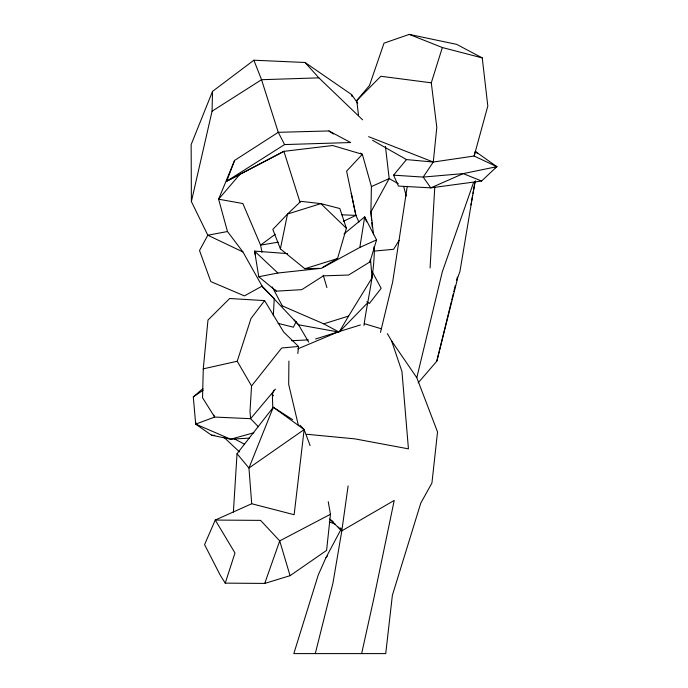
<?xml version="1.0" encoding="UTF-8"?>
<svg xmlns="http://www.w3.org/2000/svg" width="688" height="688" viewBox="0 0 688 688"><rect width="100%" height="100%" fill="white"/><g stroke="black" fill="none" stroke-linecap="round" stroke-linejoin="round"><path stroke-width="1.03" d="M288.908 361.062L288.685 384.368L298.394 425.451M360.589 153.071L362.344 154.301L371.417 186.586L370.901 211.99L371.64 220.444M308.714 342.142L298.558 324.796L262.111 286.122L242.924 251.946L207.819 235.219L191.384 201.575L212.059 111.207L212.523 91.384L253.881 60.209L305.051 62.496L351.534 94.54L357.7 103.174M297.835 353.537L298.515 346.46L283.714 332.098L264.588 300.604L229.663 298.506L207.974 320.092L203.278 368.845L202.539 397.733L214.656 417.057L250.595 418.682L258.439 426.809M249.28 438.127L230.661 439.211L211.508 435.186L195.693 424.126L195.745 422.071M273.325 315.68L274.245 298.601L261.483 285.898M430.077 268.01L434.764 187.17M264.588 300.604L250.991 318.501L237.222 361.26L251.559 385.942L250.002 411.355L250.595 418.682L275.458 389.116M233.387 512.121L237.033 453.71L273.299 407.262L292.615 419.62M374.504 248.97L374.306 251.086C373.902 276.37 367.392 300.613 363.952 325.441M372.569 140.309L406.47 159.582L433.285 162.041L474.118 156.03L475.331 151.437L496.856 166.677L481.583 181.021L430.791 187.858L398.447 186.078L393.579 175.173L423.197 177.074L433.285 162.041L436.803 127.426L431.29 82.818L442.341 47.532L409.274 34.4L384.024 43.146L369.473 85.518L356.762 100.543L358.517 115.446M328.245 501.707L330.464 514.271L326.594 550.4L290.069 575.684L264.725 583.424L225.251 583.132L220.272 575.254L204.568 544.647L215.241 520.068L251.705 503.736L294.146 514.727L304.139 429.587L299.968 425.193M287.618 253.605L254.586 251.12L258.765 276.731L276.266 291.162L301.8 289.648L323.412 275.854L348.635 275.028L369.946 261.913L370.239 259.797M348.111 485.926L341.807 530.852L332.975 582.968L315.285 653.6M407.244 186.371L392.702 281.813L380.481 332.399M258.765 276.731L277.866 273.016L321.477 268.303L359.824 247.431L364.674 216.901L343.966 233.98M474.961 181.744L459.962 271.347L457.933 277.066L436.803 361.217L418.149 382.846M470.91 204.929L471.297 202.84M471.676 200.75L472.639 195.512M473.017 193.423L475.322 180.858M319.12 268.329L304.87 268.741L280.394 248.875L287.532 214.037L300.854 201.326L320.849 203.631L339.838 208.524L346.382 228.27L337.541 258.542L322.982 267.193M361.639 653.6L373.696 599.119L394.224 500.417L341.807 530.852L329.561 519.044M340.887 529.588L325.957 557.693L318.243 575.005L293.819 653.6L385.727 653.6L392.375 595.283L420.772 503.134L431.935 482.993L437.534 431.944L416.799 377.712L442.289 271.889L473.568 182.458M436.803 361.217L451.268 302.032M451.775 299.951L453.297 293.724M453.805 291.643L455.327 285.417M456.6 280.222L457.357 277.109M369.946 261.913L376.568 239.888L364.674 216.901L366.592 221.828M225.251 583.132L234.978 552.963L215.241 520.068L260.571 520.377L279.715 540.888L290.069 575.684M264.725 583.424L279.715 540.888L330.464 514.271M300.054 202.306L283.912 151.351L226.687 181.236L284.591 144.575L350.656 142.536L328.959 130.952L278.262 132.32L234.599 160.416L226.687 181.236L283.912 151.351L332.639 145.512L362.344 154.301L346.614 171.149L355.894 215.37L358.921 222.061M212.523 91.384L191.144 144.609L191.384 201.575M272.783 408.001L272.328 394.121L273.919 390.165M234.599 160.416L218.603 199.185L227.487 231.529L242.924 251.946M296.21 321.391L293.449 327.213L278.098 323.369M348.592 316.084L339.132 332.115L323.73 323.842L348.592 316.084L372.036 277.875L370.514 259.376M399.117 240.293L393.622 249.297L374.306 251.086L373.937 246.863M251.559 385.942L281.676 347.999L298.515 346.46M393.579 175.173L406.47 159.582M239.725 174.52L218.603 199.185L242.864 203.545L260.58 245.126L262.016 252.315M325.957 557.693L327.359 556.085M339.872 331.358L367.108 303.391M356.762 100.543L380.86 76.265L431.29 82.818M253.915 432.743L230.661 439.211L195.693 424.126L193.302 396.916L202.908 388.557M275.166 234.316L260.58 245.126L278.27 242.15M310.107 445.626L304.139 429.587L248.953 468.029L251.705 503.736M193.302 396.916L203.201 390.165M495.111 167.838L496.856 166.677L474.118 156.03L487.818 106.047L482.245 57.895L456.686 44.376L409.274 34.4M212.059 111.207L261.535 79.705L318.879 77.856L362.593 119.824M262.111 286.122L244.386 295.892L210.803 281.581L199.511 250.527L207.819 235.219L227.487 231.529M343.544 221.252L355.894 215.37L351.25 193.259M371.417 186.586L389.184 178.588L398.283 183.705M359.824 247.431L376.568 239.888M297.904 348.842L338.513 331.762L360.426 324.951M195.693 424.126L214.656 417.057L213.839 415.139M315.577 339.012L338.513 331.762M304.87 268.741L337.541 258.542M203.278 368.845L237.222 361.26M291.574 340.715L308.344 339.898M341.988 214.828L355.894 215.37M211.508 435.186L214.725 435.366M306.736 434.274L354.724 438.841L408.44 448.851L401.955 371.511L391.618 340.938L387.361 333.611M338.092 331.926L298.558 324.796L293.888 319.739M442.341 47.532L482.245 57.895M364.408 323.713L381.272 328.761M329.277 521.96L335.323 524.179M368.613 136.663L433.285 162.041M494.99 165.937L496.856 166.677L463.213 173.617L423.197 177.074L430.791 187.858L463.213 173.617L481.583 181.021M282.286 305.893L323.73 323.842M234.187 438.755L244.489 444.199M366.799 301.834L369.379 303.503L381.161 288.315L372.019 271.373M328.959 130.952L333.353 134.031M304.139 429.587L273.299 407.262L248.953 468.029L237.033 453.71M277.866 273.016L254.586 251.12L255.532 255.274M475.331 151.437L477.618 153.596M223.867 437.19L239.441 451.913M346.382 228.27L320.849 203.631L287.532 214.037L272.826 229.448L280.394 248.875M331.487 520.119L333.697 522.416M338.118 527.017L341.807 530.852L340.689 527.842M274.83 289.665L276.266 291.162M305.051 62.496L318.879 77.856M272.328 394.121L273.532 395.841M391.618 340.938L416.799 377.712M272.224 286.905L282.295 305.885M284.591 144.575L278.262 132.32L261.535 79.705L253.881 60.209M326.92 287.593L323.231 275.234M403.744 186.766L406.23 196.028M351.534 94.54L352.067 96.612M385.435 146.372L389.184 178.588L370.901 211.99L373.567 234.703M371.821 222.559L372.191 226.791"/></g></svg>
